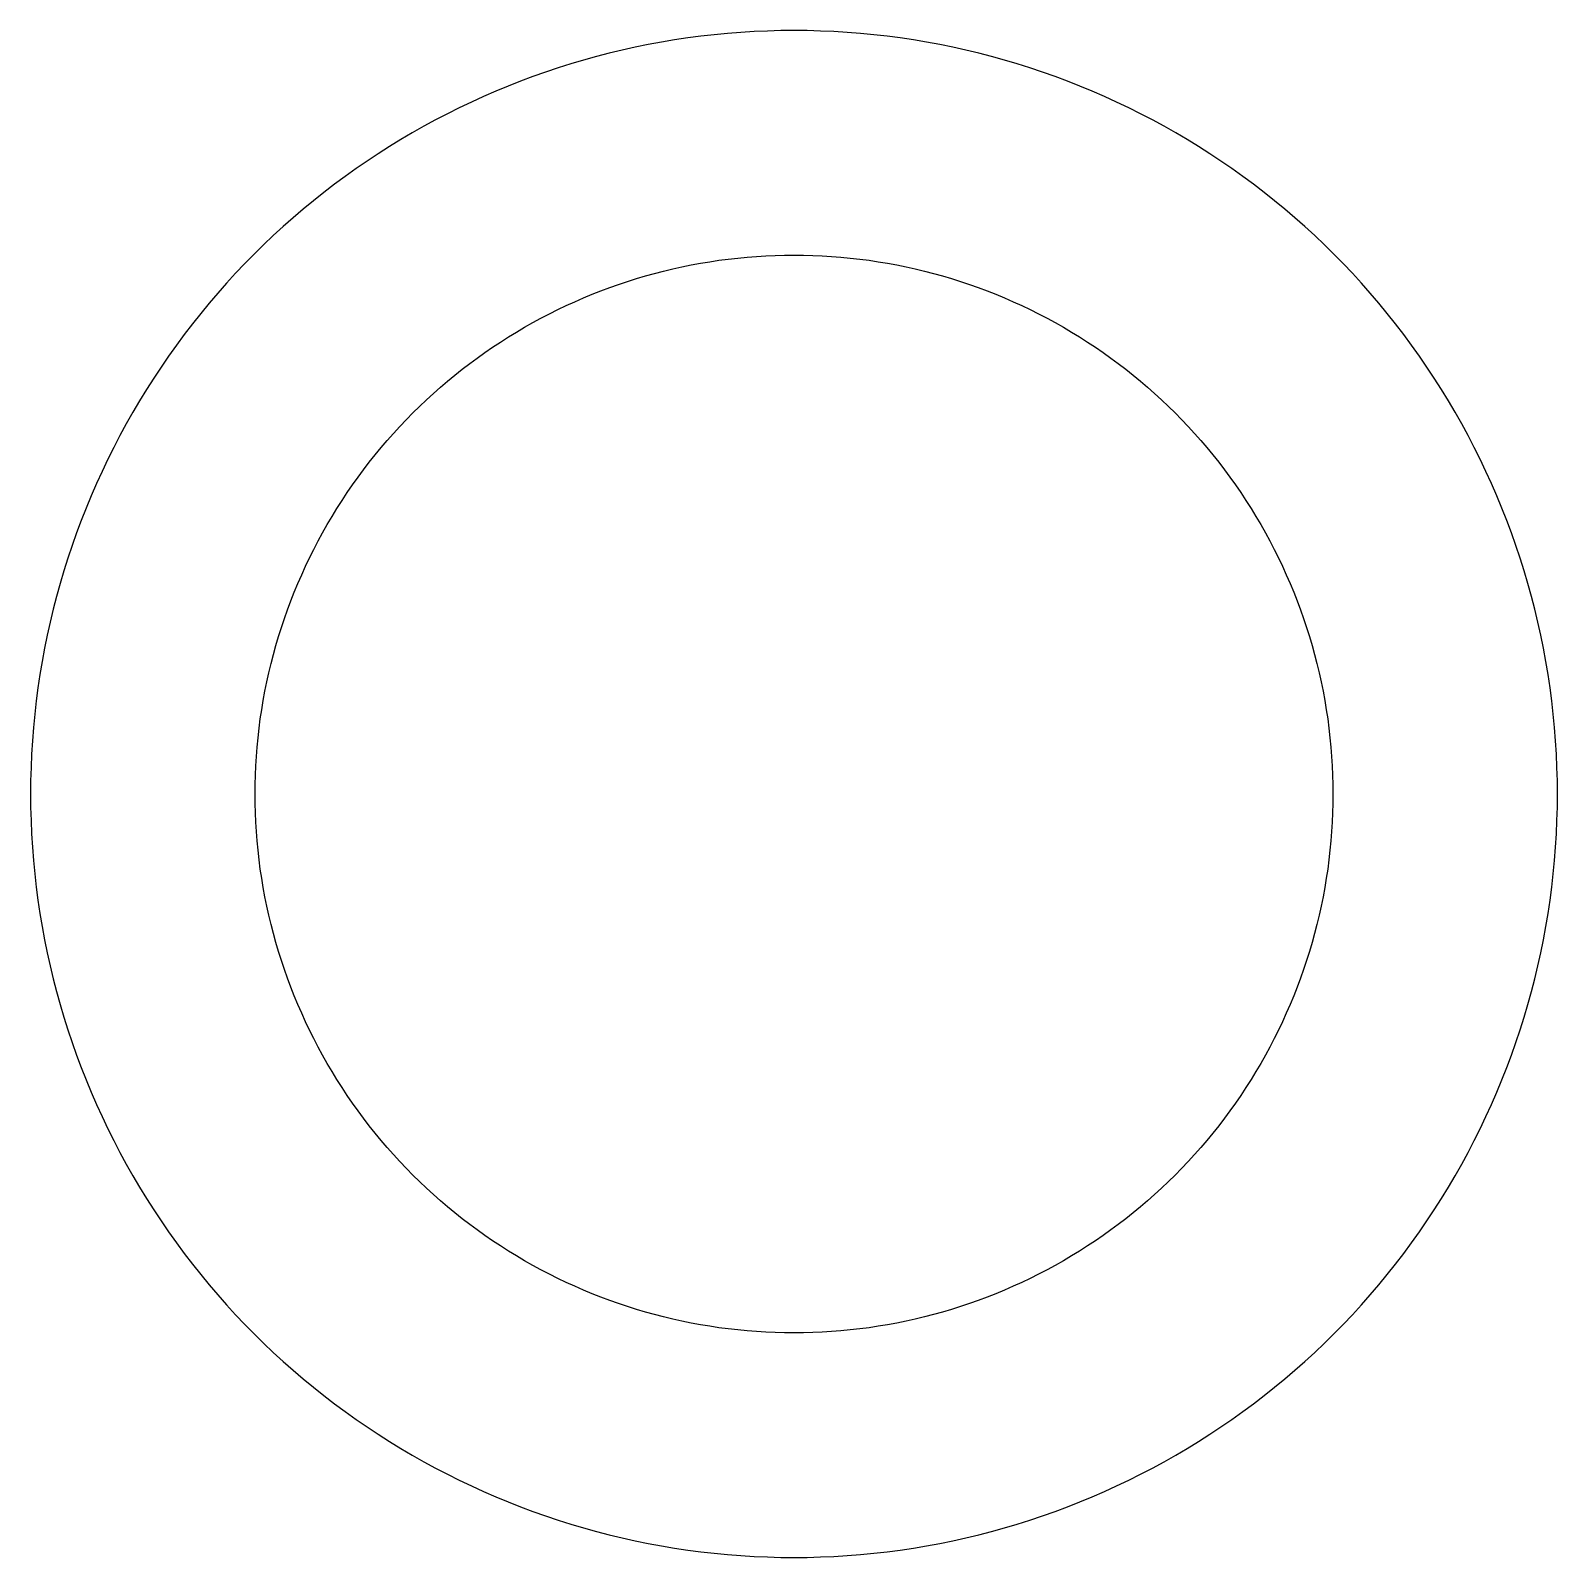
# Model space of a CAD drawing. Header units: metres. Extents: x -39 to 53, y -17 to 17.
# Drawn here: x 19 to 53, y -17 to 17 of the extents above; entities that cross this region are included whole.
import ezdxf

# ---------------------------------------------------------------- set-up
doc = ezdxf.new("R2010")
doc.units = ezdxf.units.M

msp = doc.modelspace()

# ---------------------------------------------------------------- linework, layer by layer
for p, q in [((32.7563, 16.6877), (32.4655, 16.6285)), ((33.048, 16.7417), (32.7563, 16.6877)), ((33.3406, 16.7907), (33.048, 16.7417)), ((33.6341, 16.8345), (33.3406, 16.7907)), ((33.9282, 16.8733), (33.6341, 16.8345)), ((34.223, 16.9069), (33.9282, 16.8733)), ((34.5184, 16.9353), (34.223, 16.9069)), ((34.8141, 16.9586), (34.5184, 16.9353)), ((35.1103, 16.9767), (34.8141, 16.9586)), ((35.4067, 16.9896), (35.1103, 16.9767)), ((35.7033, 16.9974), (35.4067, 16.9896)), ((36, 17), (35.7033, 16.9974)), ((36.2967, 16.9974), (36, 17)), ((36.5933, 16.9896), (36.2967, 16.9974)), ((36.8897, 16.9767), (36.5933, 16.9896)), ((37.1859, 16.9586), (36.8897, 16.9767)), ((37.4816, 16.9353), (37.1859, 16.9586)), ((37.777, 16.9069), (37.4816, 16.9353)), ((38.0718, 16.8733), (37.777, 16.9069)), ((38.3659, 16.8345), (38.0718, 16.8733)), ((38.6594, 16.7907), (38.3659, 16.8345)), ((38.952, 16.7417), (38.6594, 16.7907)), ((39.2437, 16.6877), (38.952, 16.7417)), ((39.5345, 16.6285), (39.2437, 16.6877)), ((31.3142, 16.3414), (31.0297, 16.2572)), ((31.6001, 16.4207), (31.3142, 16.3414)), ((31.8873, 16.495), (31.6001, 16.4207)), ((32.1758, 16.5643), (31.8873, 16.495)), ((32.4655, 16.6285), (32.1758, 16.5643)), ((39.8242, 16.5643), (39.5345, 16.6285)), ((40.1127, 16.495), (39.8242, 16.5643)), ((40.3999, 16.4207), (40.1127, 16.495)), ((40.6858, 16.3414), (40.3999, 16.4207)), ((40.9703, 16.2572), (40.6858, 16.3414)), ((30.4653, 16.0738), (30.1857, 15.9748)), ((30.7467, 16.168), (30.4653, 16.0738)), ((31.0297, 16.2572), (30.7467, 16.168)), ((41.2533, 16.168), (40.9703, 16.2572)), ((41.5347, 16.0738), (41.2533, 16.168)), ((41.8143, 15.9748), (41.5347, 16.0738)), ((29.3576, 15.6486), (29.0855, 15.5303)), ((29.6317, 15.7621), (29.3576, 15.6486)), ((29.9077, 15.8709), (29.6317, 15.7621)), ((30.1857, 15.9748), (29.9077, 15.8709)), ((42.0923, 15.8709), (41.8143, 15.9748)), ((42.3683, 15.7621), (42.0923, 15.8709)), ((42.6424, 15.6486), (42.3683, 15.7621)), ((42.9145, 15.5303), (42.6424, 15.6486)), ((28.8155, 15.4072), (28.5477, 15.2795)), ((29.0855, 15.5303), (28.8155, 15.4072)), ((43.1845, 15.4072), (42.9145, 15.5303)), ((43.4523, 15.2795), (43.1845, 15.4072)), ((28.019, 15.0101), (27.7582, 14.8685)), ((28.2822, 15.1471), (28.019, 15.0101)), ((28.5477, 15.2795), (28.2822, 15.1471)), ((43.7178, 15.1471), (43.4523, 15.2795)), ((43.981, 15.0101), (43.7178, 15.1471)), ((44.2418, 14.8685), (43.981, 15.0101)), ((27.5, 14.7224), (27.2444, 14.5718)), ((27.7582, 14.8685), (27.5, 14.7224)), ((44.5, 14.7224), (44.2418, 14.8685)), ((44.7556, 14.5718), (44.5, 14.7224)), ((26.9914, 14.4168), (26.7411, 14.2574)), ((27.2444, 14.5718), (26.9914, 14.4168)), ((45.0086, 14.4168), (44.7556, 14.5718)), ((45.2589, 14.2574), (45.0086, 14.4168)), ((26.4937, 14.0936), (26.2492, 13.9256)), ((26.7411, 14.2574), (26.4937, 14.0936)), ((45.5063, 14.0936), (45.2589, 14.2574)), ((45.7508, 13.9256), (45.5063, 14.0936)), ((26.0077, 13.7533), (25.7691, 13.5768)), ((26.2492, 13.9256), (26.0077, 13.7533)), ((45.9923, 13.7533), (45.7508, 13.9256)), ((46.2309, 13.5768), (45.9923, 13.7533)), ((25.5338, 13.3962), (25.3016, 13.2115)), ((25.7691, 13.5768), (25.5338, 13.3962)), ((46.4662, 13.3962), (46.2309, 13.5768)), ((46.6984, 13.2115), (46.4662, 13.3962)), ((25.0726, 13.0228), (24.847, 12.83)), ((25.3016, 13.2115), (25.0726, 13.0228)), ((46.9274, 13.0228), (46.6984, 13.2115)), ((47.153, 12.83), (46.9274, 13.0228)), ((24.6248, 12.6335), (24.406, 12.433)), ((24.847, 12.83), (24.6248, 12.6335)), ((47.3752, 12.6335), (47.153, 12.83)), ((47.594, 12.433), (47.3752, 12.6335)), ((24.406, 12.433), (24.1908, 12.2288)), ((47.8092, 12.2288), (47.594, 12.433)), ((23.9792, 12.0208), (23.7712, 11.8092)), ((24.1908, 12.2288), (23.9792, 12.0208)), ((34.3299, 11.8832), (34.5376, 11.9106)), ((34.5376, 11.9106), (34.7457, 11.9342)), ((34.7457, 11.9342), (34.9541, 11.9543)), ((34.9541, 11.9543), (35.1629, 11.9708)), ((35.1629, 11.9708), (35.372, 11.9836)), ((35.372, 11.9836), (35.5812, 11.9927)), ((35.5812, 11.9927), (35.7906, 11.9982)), ((35.7906, 11.9982), (36, 12)), ((36, 12), (36.2094, 11.9982)), ((36.2094, 11.9982), (36.4188, 11.9927)), ((36.4188, 11.9927), (36.628, 11.9836)), ((36.628, 11.9836), (36.8371, 11.9708)), ((36.8371, 11.9708), (37.0459, 11.9543)), ((37.0459, 11.9543), (37.2543, 11.9342)), ((37.2543, 11.9342), (37.4624, 11.9106)), ((37.4624, 11.9106), (37.6701, 11.8832)), ((48.0208, 12.0208), (47.8092, 12.2288)), ((48.2288, 11.8092), (48.0208, 12.0208)), ((23.567, 11.594), (23.3665, 11.3752)), ((23.7712, 11.8092), (23.567, 11.594)), ((32.6924, 11.5351), (32.8942, 11.5911)), ((32.8942, 11.5911), (33.0969, 11.6435)), ((33.0969, 11.6435), (33.3006, 11.6924)), ((33.3006, 11.6924), (33.5051, 11.7378)), ((33.5051, 11.7378), (33.7103, 11.7795)), ((33.7103, 11.7795), (33.9162, 11.8177)), ((33.9162, 11.8177), (34.1228, 11.8522)), ((34.1228, 11.8522), (34.3299, 11.8832)), ((37.6701, 11.8832), (37.8772, 11.8522)), ((37.8772, 11.8522), (38.0838, 11.8177)), ((38.0838, 11.8177), (38.2897, 11.7795)), ((38.2897, 11.7795), (38.4949, 11.7378)), ((38.4949, 11.7378), (38.6994, 11.6924)), ((38.6994, 11.6924), (38.9031, 11.6435)), ((38.9031, 11.6435), (39.1058, 11.5911)), ((39.1058, 11.5911), (39.3076, 11.5351)), ((48.433, 11.594), (48.2288, 11.8092)), ((48.6335, 11.3752), (48.433, 11.594)), ((23.3665, 11.3752), (23.17, 11.153)), ((31.6996, 11.203), (31.8958, 11.2763)), ((31.8958, 11.2763), (32.0932, 11.3462)), ((32.0932, 11.3462), (32.2918, 11.4127)), ((32.2918, 11.4127), (32.4915, 11.4756)), ((32.4915, 11.4756), (32.6924, 11.5351)), ((39.3076, 11.5351), (39.5085, 11.4756)), ((39.5085, 11.4756), (39.7082, 11.4127)), ((39.7082, 11.4127), (39.9068, 11.3462)), ((39.9068, 11.3462), (40.1042, 11.2763)), ((40.1042, 11.2763), (40.3004, 11.203)), ((48.83, 11.153), (48.6335, 11.3752)), ((22.9772, 10.9274), (22.7885, 10.6984)), ((23.17, 11.153), (22.9772, 10.9274)), ((30.9286, 10.8757), (31.1192, 10.9625)), ((31.1192, 10.9625), (31.3112, 11.0461)), ((31.3112, 11.0461), (31.5047, 11.1262)), ((31.5047, 11.1262), (31.6996, 11.203)), ((40.3004, 11.203), (40.4953, 11.1262)), ((40.4953, 11.1262), (40.6888, 11.0461)), ((40.6888, 11.0461), (40.8808, 10.9625)), ((40.8808, 10.9625), (41.0714, 10.8757)), ((49.0228, 10.9274), (48.83, 11.153)), ((49.2115, 10.6984), (49.0228, 10.9274)), ((22.7885, 10.6984), (22.6038, 10.4662)), ((30.1823, 10.4954), (30.3663, 10.5954)), ((30.3663, 10.5954), (30.5521, 10.6921)), ((30.5521, 10.6921), (30.7395, 10.7855)), ((30.7395, 10.7855), (30.9286, 10.8757)), ((41.0714, 10.8757), (41.2605, 10.7855)), ((41.2605, 10.7855), (41.4479, 10.6921)), ((41.4479, 10.6921), (41.6337, 10.5954)), ((41.6337, 10.5954), (41.8177, 10.4954)), ((49.3962, 10.4662), (49.2115, 10.6984)), ((22.4232, 10.2309), (22.2467, 9.99234)), ((22.6038, 10.4662), (22.4232, 10.2309)), ((29.641, 10.1766), (29.8195, 10.286)), ((29.8195, 10.286), (30, 10.3923)), ((30, 10.3923), (30.1823, 10.4954)), ((41.8177, 10.4954), (42, 10.3923)), ((42, 10.3923), (42.1805, 10.286)), ((42.1805, 10.286), (42.359, 10.1766)), ((49.5768, 10.2309), (49.3962, 10.4662)), ((49.7533, 9.99234), (49.5768, 10.2309)), ((22.2467, 9.99234), (22.0744, 9.75079)), ((29.1171, 9.82982), (29.2897, 9.94844)), ((29.2897, 9.94844), (29.4643, 10.064)), ((29.4643, 10.064), (29.641, 10.1766)), ((42.359, 10.1766), (42.5357, 10.064)), ((42.5357, 10.064), (42.7103, 9.94844)), ((42.7103, 9.94844), (42.8829, 9.82982)), ((49.9256, 9.75079), (49.7533, 9.99234)), ((22.0744, 9.75079), (21.9064, 9.50627)), ((28.6121, 9.45612), (28.7782, 9.58362)), ((28.7782, 9.58362), (28.9466, 9.70819)), ((28.9466, 9.70819), (29.1171, 9.82982)), ((42.8829, 9.82982), (43.0534, 9.70819)), ((43.0534, 9.70819), (43.2218, 9.58362)), ((43.2218, 9.58362), (43.3879, 9.45612)), ((50.0936, 9.50627), (49.9256, 9.75079)), ((21.7426, 9.25885), (21.5832, 9.00862)), ((21.9064, 9.50627), (21.7426, 9.25885)), ((28.1273, 9.0565), (28.2866, 9.19252)), ((28.2866, 9.19252), (28.4482, 9.32574)), ((28.4482, 9.32574), (28.6121, 9.45612)), ((43.3879, 9.45612), (43.5518, 9.32574)), ((43.5518, 9.32574), (43.7134, 9.19252)), ((43.7134, 9.19252), (43.8727, 9.0565)), ((50.2574, 9.25885), (50.0936, 9.50627)), ((50.4168, 9.00862), (50.2574, 9.25885)), ((21.5832, 9.00862), (21.4282, 8.75565)), ((27.816, 8.77623), (27.9704, 8.91772)), ((27.9704, 8.91772), (28.1273, 9.0565)), ((43.8727, 9.0565), (44.0296, 8.91772)), ((44.0296, 8.91772), (44.184, 8.77623)), ((50.5718, 8.75565), (50.4168, 9.00862)), ((21.4282, 8.75565), (21.2776, 8.5)), ((27.5147, 8.48528), (27.6641, 8.63206)), ((27.6641, 8.63206), (27.816, 8.77623)), ((44.184, 8.77623), (44.3359, 8.63206)), ((44.3359, 8.63206), (44.4853, 8.48528)), ((50.7224, 8.5), (50.5718, 8.75565)), ((21.1315, 8.24176), (20.9899, 7.981)), ((21.2776, 8.5), (21.1315, 8.24176)), ((27.0823, 8.02956), (27.2238, 8.18398)), ((27.2238, 8.18398), (27.3679, 8.33589)), ((27.3679, 8.33589), (27.5147, 8.48528)), ((44.4853, 8.48528), (44.6321, 8.33589)), ((44.6321, 8.33589), (44.7762, 8.18398)), ((44.7762, 8.18398), (44.9177, 8.02956)), ((50.8685, 8.24176), (50.7224, 8.5)), ((51.0101, 7.981), (50.8685, 8.24176)), ((20.9899, 7.981), (20.8529, 7.71783)), ((26.8075, 7.71344), (26.9435, 7.8727)), ((26.9435, 7.8727), (27.0823, 8.02956)), ((44.9177, 8.02956), (45.0565, 7.8727)), ((45.0565, 7.8727), (45.1925, 7.71344)), ((51.1471, 7.71783), (51.0101, 7.981)), ((20.8529, 7.71783), (20.7205, 7.4523)), ((26.5439, 7.38792), (26.6743, 7.55183)), ((26.6743, 7.55183), (26.8075, 7.71344)), ((45.1925, 7.71344), (45.3257, 7.55183)), ((45.3257, 7.55183), (45.4561, 7.38792)), ((51.2795, 7.4523), (51.1471, 7.71783)), ((20.5928, 7.18451), (20.4697, 6.91452)), ((20.7205, 7.4523), (20.5928, 7.18451)), ((26.2918, 7.05342), (26.4164, 7.22177)), ((26.4164, 7.22177), (26.5439, 7.38792)), ((45.4561, 7.38792), (45.5836, 7.22177)), ((45.5836, 7.22177), (45.7082, 7.05342)), ((51.4072, 7.18451), (51.2795, 7.4523)), ((51.5303, 6.91452), (51.4072, 7.18451)), ((20.4697, 6.91452), (20.3514, 6.64243)), ((26.0516, 6.71031), (26.1702, 6.8829)), ((26.1702, 6.8829), (26.2918, 7.05342)), ((45.7082, 7.05342), (45.8298, 6.8829)), ((45.8298, 6.8829), (45.9484, 6.71031)), ((51.6486, 6.64243), (51.5303, 6.91452)), ((20.3514, 6.64243), (20.2379, 6.3683)), ((25.8234, 6.35902), (25.936, 6.53566)), ((25.936, 6.53566), (26.0516, 6.71031)), ((45.9484, 6.71031), (46.064, 6.53566)), ((46.064, 6.53566), (46.1766, 6.35902)), ((51.7621, 6.3683), (51.6486, 6.64243)), ((20.2379, 6.3683), (20.1291, 6.09225)), ((25.6077, 6), (25.714, 6.18045)), ((25.714, 6.18045), (25.8234, 6.35902)), ((46.1766, 6.35902), (46.286, 6.18045)), ((46.286, 6.18045), (46.3923, 6)), ((51.8709, 6.09225), (51.7621, 6.3683)), ((20.0252, 5.81433), (19.9262, 5.53465)), ((20.1291, 6.09225), (20.0252, 5.81433)), ((25.4046, 5.63365), (25.5046, 5.8177)), ((25.5046, 5.8177), (25.6077, 6)), ((46.3923, 6), (46.4954, 5.8177)), ((46.4954, 5.8177), (46.5954, 5.63365)), ((51.9748, 5.81433), (51.8709, 6.09225)), ((52.0738, 5.53465), (51.9748, 5.81433)), ((19.9262, 5.53465), (19.832, 5.25328)), ((25.2145, 5.26045), (25.3079, 5.44788)), ((25.3079, 5.44788), (25.4046, 5.63365)), ((46.5954, 5.63365), (46.6921, 5.44788)), ((46.6921, 5.44788), (46.7855, 5.26045)), ((52.168, 5.25328), (52.0738, 5.53465)), ((19.832, 5.25328), (19.7428, 4.97031)), ((25.1243, 5.07141), (25.2145, 5.26045)), ((46.7855, 5.26045), (46.8757, 5.07141)), ((52.2572, 4.97031), (52.168, 5.25328)), ((19.7428, 4.97031), (19.6586, 4.68582)), ((24.9539, 4.68877), (25.0375, 4.88083)), ((25.0375, 4.88083), (25.1243, 5.07141)), ((46.8757, 5.07141), (46.9625, 4.88083)), ((46.9625, 4.88083), (47.0461, 4.68877)), ((52.3414, 4.68582), (52.2572, 4.97031)), ((19.6586, 4.68582), (19.5793, 4.39992)), ((24.797, 4.30042), (24.8738, 4.49527)), ((24.8738, 4.49527), (24.9539, 4.68877)), ((47.0461, 4.68877), (47.1262, 4.49527)), ((47.1262, 4.49527), (47.203, 4.30042)), ((52.4207, 4.39992), (52.3414, 4.68582)), ((19.505, 4.11267), (19.4357, 3.82416)), ((19.5793, 4.39992), (19.505, 4.11267)), ((24.6538, 3.90681), (24.7237, 4.10423)), ((24.7237, 4.10423), (24.797, 4.30042)), ((47.203, 4.30042), (47.2763, 4.10423)), ((47.2763, 4.10423), (47.3462, 3.90681)), ((52.495, 4.11267), (52.4207, 4.39992)), ((52.5643, 3.82416), (52.495, 4.11267)), ((19.4357, 3.82416), (19.3715, 3.53448)), ((24.5873, 3.70819), (24.6538, 3.90681)), ((47.3462, 3.90681), (47.4127, 3.70819)), ((52.6285, 3.53448), (52.5643, 3.82416)), ((19.3715, 3.53448), (19.3123, 3.24374)), ((24.4649, 3.30765), (24.5244, 3.50845)), ((24.5244, 3.50845), (24.5873, 3.70819)), ((47.4127, 3.70819), (47.4756, 3.50845)), ((47.4756, 3.50845), (47.5351, 3.30765)), ((52.6877, 3.24374), (52.6285, 3.53448)), ((19.3123, 3.24374), (19.2583, 2.95201)), ((24.3565, 2.90306), (24.4089, 3.10582)), ((24.4089, 3.10582), (24.4649, 3.30765)), ((47.5351, 3.30765), (47.5911, 3.10582)), ((47.5911, 3.10582), (47.6435, 2.90306)), ((52.7417, 2.95201), (52.6877, 3.24374)), ((19.2583, 2.95201), (19.2093, 2.65938)), ((24.3076, 2.6994), (24.3565, 2.90306)), ((47.6435, 2.90306), (47.6924, 2.6994)), ((52.7907, 2.65938), (52.7417, 2.95201)), ((19.2093, 2.65938), (19.1655, 2.36594)), ((24.2205, 2.2897), (24.2622, 2.49493)), ((24.2622, 2.49493), (24.3076, 2.6994)), ((47.6924, 2.6994), (47.7378, 2.49493)), ((47.7378, 2.49493), (47.7795, 2.2897)), ((52.8345, 2.36594), (52.7907, 2.65938)), ((19.1267, 2.07178), (19.0931, 1.77698)), ((19.1655, 2.36594), (19.1267, 2.07178)), ((24.1478, 1.87721), (24.1823, 2.08377)), ((24.1823, 2.08377), (24.2205, 2.2897)), ((47.7795, 2.2897), (47.8177, 2.08377)), ((47.8177, 2.08377), (47.8522, 1.87721)), ((52.8733, 2.07178), (52.8345, 2.36594)), ((52.9069, 1.77698), (52.8733, 2.07178)), ((19.0931, 1.77698), (19.0647, 1.48164)), ((24.1168, 1.67007), (24.1478, 1.87721)), ((47.8522, 1.87721), (47.8832, 1.67007)), ((52.9353, 1.48164), (52.9069, 1.77698)), ((19.0647, 1.48164), (19.0414, 1.18585)), ((24.0658, 1.25433), (24.0894, 1.46242)), ((24.0894, 1.46242), (24.1168, 1.67007)), ((47.8832, 1.67007), (47.9106, 1.46242)), ((47.9106, 1.46242), (47.9342, 1.25433)), ((52.9586, 1.18585), (52.9353, 1.48164)), ((19.0414, 1.18585), (19.0233, 0.889709)), ((24.0292, 0.837067), (24.0457, 1.04587)), ((24.0457, 1.04587), (24.0658, 1.25433)), ((47.9342, 1.25433), (47.9543, 1.04587)), ((47.9543, 1.04587), (47.9708, 0.837067)), ((52.9767, 0.889709), (52.9586, 1.18585)), ((19.0233, 0.889709), (19.0104, 0.593277)), ((24.0164, 0.628021), (24.0292, 0.837067)), ((47.9708, 0.837067), (47.9836, 0.628021)), ((52.9896, 0.593277), (52.9767, 0.889709)), ((19.0104, 0.593277), (19.0026, 0.296677)), ((24.0018, 0.209427), (24.0073, 0.418793)), ((24.0073, 0.418793), (24.0164, 0.628021)), ((47.9836, 0.628021), (47.9927, 0.418793)), ((47.9927, 0.418793), (47.9982, 0.209427)), ((52.9974, 0.296677), (52.9896, 0.593277)), ((19.0026, 0.296677), (19, 0)), ((19, 0), (19.0026, -0.296677)), ((24, 0), (24.0018, 0.209427)), ((24.0018, -0.209427), (24, 0)), ((47.9982, 0.209427), (48, 0)), ((48, 0), (47.9982, -0.209427)), ((53, 0), (52.9974, 0.296677)), ((52.9974, -0.296677), (53, 0)), ((19.0026, -0.296677), (19.0104, -0.593277)), ((24.0073, -0.418793), (24.0018, -0.209427)), ((47.9982, -0.209427), (47.9927, -0.418793)), ((52.9896, -0.593277), (52.9974, -0.296677)), ((19.0104, -0.593277), (19.0233, -0.889709)), ((24.0164, -0.628021), (24.0073, -0.418793)), ((24.0292, -0.837067), (24.0164, -0.628021)), ((47.9836, -0.628021), (47.9708, -0.837067)), ((47.9927, -0.418793), (47.9836, -0.628021)), ((52.9767, -0.889709), (52.9896, -0.593277)), ((19.0233, -0.889709), (19.0414, -1.18585)), ((24.0457, -1.04587), (24.0292, -0.837067)), ((47.9708, -0.837067), (47.9543, -1.04587)), ((52.9586, -1.18585), (52.9767, -0.889709)), ((19.0414, -1.18585), (19.0647, -1.48164)), ((24.0658, -1.25433), (24.0457, -1.04587)), ((24.0894, -1.46242), (24.0658, -1.25433)), ((47.9342, -1.25433), (47.9106, -1.46242)), ((47.9543, -1.04587), (47.9342, -1.25433)), ((52.9353, -1.48164), (52.9586, -1.18585)), ((19.0647, -1.48164), (19.0931, -1.77698)), ((24.1168, -1.67007), (24.0894, -1.46242)), ((24.1478, -1.87721), (24.1168, -1.67007)), ((47.8832, -1.67007), (47.8522, -1.87721)), ((47.9106, -1.46242), (47.8832, -1.67007)), ((52.9069, -1.77698), (52.9353, -1.48164)), ((19.0931, -1.77698), (19.1267, -2.07178)), ((24.1823, -2.08377), (24.1478, -1.87721)), ((47.8522, -1.87721), (47.8177, -2.08377)), ((52.8733, -2.07178), (52.9069, -1.77698)), ((19.1267, -2.07178), (19.1655, -2.36594)), ((19.1655, -2.36594), (19.2093, -2.65938)), ((24.2205, -2.2897), (24.1823, -2.08377)), ((24.2622, -2.49493), (24.2205, -2.2897)), ((47.7795, -2.2897), (47.7378, -2.49493)), ((47.8177, -2.08377), (47.7795, -2.2897)), ((52.7907, -2.65938), (52.8345, -2.36594)), ((52.8345, -2.36594), (52.8733, -2.07178)), ((19.2093, -2.65938), (19.2583, -2.95201)), ((24.3076, -2.6994), (24.2622, -2.49493)), ((24.3565, -2.90306), (24.3076, -2.6994)), ((47.6924, -2.6994), (47.6435, -2.90306)), ((47.7378, -2.49493), (47.6924, -2.6994)), ((52.7417, -2.95201), (52.7907, -2.65938)), ((19.2583, -2.95201), (19.3123, -3.24374)), ((24.4089, -3.10582), (24.3565, -2.90306)), ((47.6435, -2.90306), (47.5911, -3.10582)), ((52.6877, -3.24374), (52.7417, -2.95201)), ((19.3123, -3.24374), (19.3715, -3.53448)), ((24.4649, -3.30765), (24.4089, -3.10582)), ((24.5244, -3.50845), (24.4649, -3.30765)), ((47.5351, -3.30765), (47.4756, -3.50845)), ((47.5911, -3.10582), (47.5351, -3.30765)), ((52.6285, -3.53448), (52.6877, -3.24374)), ((19.3715, -3.53448), (19.4357, -3.82416)), ((24.5873, -3.70819), (24.5244, -3.50845)), ((24.6538, -3.90681), (24.5873, -3.70819)), ((47.4127, -3.70819), (47.3462, -3.90681)), ((47.4756, -3.50845), (47.4127, -3.70819)), ((52.5643, -3.82416), (52.6285, -3.53448)), ((19.4357, -3.82416), (19.505, -4.11267)), ((24.7237, -4.10423), (24.6538, -3.90681)), ((47.3462, -3.90681), (47.2763, -4.10423)), ((52.495, -4.11267), (52.5643, -3.82416)), ((19.505, -4.11267), (19.5793, -4.39992)), ((19.5793, -4.39992), (19.6586, -4.68582)), ((24.797, -4.30042), (24.7237, -4.10423)), ((24.8738, -4.49527), (24.797, -4.30042)), ((47.203, -4.30042), (47.1262, -4.49527)), ((47.2763, -4.10423), (47.203, -4.30042)), ((52.3414, -4.68582), (52.4207, -4.39992)), ((52.4207, -4.39992), (52.495, -4.11267)), ((19.6586, -4.68582), (19.7428, -4.97031)), ((24.9539, -4.68877), (24.8738, -4.49527)), ((25.0375, -4.88083), (24.9539, -4.68877)), ((47.0461, -4.68877), (46.9625, -4.88083)), ((47.1262, -4.49527), (47.0461, -4.68877)), ((52.2572, -4.97031), (52.3414, -4.68582)), ((19.7428, -4.97031), (19.832, -5.25328)), ((25.1243, -5.07141), (25.0375, -4.88083)), ((25.2145, -5.26045), (25.1243, -5.07141)), ((46.8757, -5.07141), (46.7855, -5.26045)), ((46.9625, -4.88083), (46.8757, -5.07141)), ((52.168, -5.25328), (52.2572, -4.97031)), ((19.832, -5.25328), (19.9262, -5.53465)), ((25.3079, -5.44788), (25.2145, -5.26045)), ((46.7855, -5.26045), (46.6921, -5.44788)), ((52.0738, -5.53465), (52.168, -5.25328)), ((19.9262, -5.53465), (20.0252, -5.81433)), ((25.4046, -5.63365), (25.3079, -5.44788)), ((25.5046, -5.8177), (25.4046, -5.63365)), ((46.5954, -5.63365), (46.4954, -5.8177)), ((46.6921, -5.44788), (46.5954, -5.63365)), ((51.9748, -5.81433), (52.0738, -5.53465)), ((20.0252, -5.81433), (20.1291, -6.09225)), ((20.1291, -6.09225), (20.2379, -6.3683)), ((25.6077, -6), (25.5046, -5.8177)), ((25.714, -6.18045), (25.6077, -6)), ((46.3923, -6), (46.286, -6.18045)), ((46.4954, -5.8177), (46.3923, -6)), ((51.7621, -6.3683), (51.8709, -6.09225)), ((51.8709, -6.09225), (51.9748, -5.81433)), ((20.2379, -6.3683), (20.3514, -6.64243)), ((25.8234, -6.35902), (25.714, -6.18045)), ((25.936, -6.53566), (25.8234, -6.35902)), ((46.1766, -6.35902), (46.064, -6.53566)), ((46.286, -6.18045), (46.1766, -6.35902)), ((51.6486, -6.64243), (51.7621, -6.3683)), ((20.3514, -6.64243), (20.4697, -6.91452)), ((26.0516, -6.71031), (25.936, -6.53566)), ((26.1702, -6.8829), (26.0516, -6.71031)), ((45.9484, -6.71031), (45.8298, -6.8829)), ((46.064, -6.53566), (45.9484, -6.71031)), ((51.5303, -6.91452), (51.6486, -6.64243)), ((20.4697, -6.91452), (20.5928, -7.18451)), ((26.2918, -7.05342), (26.1702, -6.8829)), ((26.4164, -7.22177), (26.2918, -7.05342)), ((45.7082, -7.05342), (45.5836, -7.22177)), ((45.8298, -6.8829), (45.7082, -7.05342)), ((51.4072, -7.18451), (51.5303, -6.91452)), ((20.5928, -7.18451), (20.7205, -7.4523)), ((20.7205, -7.4523), (20.8529, -7.71783)), ((26.5439, -7.38792), (26.4164, -7.22177)), ((26.6743, -7.55183), (26.5439, -7.38792)), ((45.4561, -7.38792), (45.3257, -7.55183)), ((45.5836, -7.22177), (45.4561, -7.38792)), ((51.1471, -7.71783), (51.2795, -7.4523)), ((51.2795, -7.4523), (51.4072, -7.18451)), ((20.8529, -7.71783), (20.9899, -7.981)), ((26.8075, -7.71344), (26.6743, -7.55183)), ((26.9435, -7.8727), (26.8075, -7.71344)), ((45.1925, -7.71344), (45.0565, -7.8727)), ((45.3257, -7.55183), (45.1925, -7.71344)), ((51.0101, -7.981), (51.1471, -7.71783)), ((20.9899, -7.981), (21.1315, -8.24176)), ((27.0823, -8.02956), (26.9435, -7.8727)), ((27.2238, -8.18398), (27.0823, -8.02956)), ((44.9177, -8.02956), (44.7762, -8.18398)), ((45.0565, -7.8727), (44.9177, -8.02956)), ((50.8685, -8.24176), (51.0101, -7.981)), ((21.1315, -8.24176), (21.2776, -8.5)), ((21.2776, -8.5), (21.4282, -8.75565)), ((27.3679, -8.33589), (27.2238, -8.18398)), ((27.5147, -8.48528), (27.3679, -8.33589)), ((27.6641, -8.63206), (27.5147, -8.48528)), ((44.4853, -8.48528), (44.3359, -8.63206)), ((44.6321, -8.33589), (44.4853, -8.48528)), ((44.7762, -8.18398), (44.6321, -8.33589)), ((50.5718, -8.75565), (50.7224, -8.5)), ((50.7224, -8.5), (50.8685, -8.24176)), ((21.4282, -8.75565), (21.5832, -9.00862)), ((27.816, -8.77623), (27.6641, -8.63206)), ((27.9704, -8.91772), (27.816, -8.77623)), ((44.184, -8.77623), (44.0296, -8.91772)), ((44.3359, -8.63206), (44.184, -8.77623)), ((50.4168, -9.00862), (50.5718, -8.75565)), ((21.5832, -9.00862), (21.7426, -9.25885)), ((28.1273, -9.0565), (27.9704, -8.91772)), ((28.2866, -9.19252), (28.1273, -9.0565)), ((43.8727, -9.0565), (43.7134, -9.19252)), ((44.0296, -8.91772), (43.8727, -9.0565)), ((50.2574, -9.25885), (50.4168, -9.00862)), ((21.7426, -9.25885), (21.9064, -9.50627)), ((21.9064, -9.50627), (22.0744, -9.75079)), ((28.4482, -9.32574), (28.2866, -9.19252)), ((28.6121, -9.45612), (28.4482, -9.32574)), ((28.7782, -9.58362), (28.6121, -9.45612)), ((43.3879, -9.45612), (43.2218, -9.58362)), ((43.5518, -9.32574), (43.3879, -9.45612)), ((43.7134, -9.19252), (43.5518, -9.32574)), ((49.9256, -9.75079), (50.0936, -9.50627)), ((50.0936, -9.50627), (50.2574, -9.25885)), ((22.0744, -9.75079), (22.2467, -9.99234)), ((28.9466, -9.70819), (28.7782, -9.58362)), ((29.1171, -9.82982), (28.9466, -9.70819)), ((29.2897, -9.94844), (29.1171, -9.82982)), ((42.8829, -9.82982), (42.7103, -9.94844)), ((43.0534, -9.70819), (42.8829, -9.82982)), ((43.2218, -9.58362), (43.0534, -9.70819)), ((49.7533, -9.99234), (49.9256, -9.75079)), ((22.2467, -9.99234), (22.4232, -10.2309)), ((29.4643, -10.064), (29.2897, -9.94844)), ((29.641, -10.1766), (29.4643, -10.064)), ((29.8195, -10.286), (29.641, -10.1766)), ((42.359, -10.1766), (42.1805, -10.286)), ((42.5357, -10.064), (42.359, -10.1766)), ((42.7103, -9.94844), (42.5357, -10.064)), ((49.5768, -10.2309), (49.7533, -9.99234)), ((22.4232, -10.2309), (22.6038, -10.4662)), ((22.6038, -10.4662), (22.7885, -10.6984)), ((30, -10.3923), (29.8195, -10.286)), ((30.1823, -10.4954), (30, -10.3923)), ((30.3663, -10.5954), (30.1823, -10.4954)), ((41.8177, -10.4954), (41.6337, -10.5954)), ((42, -10.3923), (41.8177, -10.4954)), ((42.1805, -10.286), (42, -10.3923)), ((49.2115, -10.6984), (49.3962, -10.4662)), ((49.3962, -10.4662), (49.5768, -10.2309)), ((22.7885, -10.6984), (22.9772, -10.9274)), ((30.5521, -10.6921), (30.3663, -10.5954)), ((30.7395, -10.7855), (30.5521, -10.6921)), ((30.9286, -10.8757), (30.7395, -10.7855)), ((31.1192, -10.9625), (30.9286, -10.8757)), ((41.0714, -10.8757), (40.8808, -10.9625)), ((41.2605, -10.7855), (41.0714, -10.8757)), ((41.4479, -10.6921), (41.2605, -10.7855)), ((41.6337, -10.5954), (41.4479, -10.6921)), ((49.0228, -10.9274), (49.2115, -10.6984)), ((22.9772, -10.9274), (23.17, -11.153)), ((23.17, -11.153), (23.3665, -11.3752)), ((31.3112, -11.0461), (31.1192, -10.9625)), ((31.5047, -11.1262), (31.3112, -11.0461)), ((31.6996, -11.203), (31.5047, -11.1262)), ((31.8958, -11.2763), (31.6996, -11.203)), ((40.3004, -11.203), (40.1042, -11.2763)), ((40.4953, -11.1262), (40.3004, -11.203)), ((40.6888, -11.0461), (40.4953, -11.1262)), ((40.8808, -10.9625), (40.6888, -11.0461)), ((48.6335, -11.3752), (48.83, -11.153)), ((48.83, -11.153), (49.0228, -10.9274)), ((23.3665, -11.3752), (23.567, -11.594)), ((32.0932, -11.3462), (31.8958, -11.2763)), ((32.2918, -11.4127), (32.0932, -11.3462)), ((32.4915, -11.4756), (32.2918, -11.4127)), ((32.6924, -11.5351), (32.4915, -11.4756)), ((32.8942, -11.5911), (32.6924, -11.5351)), ((39.3076, -11.5351), (39.1058, -11.5911)), ((39.5085, -11.4756), (39.3076, -11.5351)), ((39.7082, -11.4127), (39.5085, -11.4756)), ((39.9068, -11.3462), (39.7082, -11.4127)), ((40.1042, -11.2763), (39.9068, -11.3462)), ((48.433, -11.594), (48.6335, -11.3752)), ((23.567, -11.594), (23.7712, -11.8092)), ((23.7712, -11.8092), (23.9792, -12.0208)), ((33.0969, -11.6435), (32.8942, -11.5911)), ((33.3006, -11.6924), (33.0969, -11.6435)), ((33.5051, -11.7378), (33.3006, -11.6924)), ((33.7103, -11.7795), (33.5051, -11.7378)), ((33.9162, -11.8177), (33.7103, -11.7795)), ((34.1228, -11.8522), (33.9162, -11.8177)), ((34.3299, -11.8832), (34.1228, -11.8522)), ((34.5376, -11.9106), (34.3299, -11.8832)), ((37.6701, -11.8832), (37.4624, -11.9106)), ((37.8772, -11.8522), (37.6701, -11.8832)), ((38.0838, -11.8177), (37.8772, -11.8522)), ((38.2897, -11.7795), (38.0838, -11.8177)), ((38.4949, -11.7378), (38.2897, -11.7795)), ((38.6994, -11.6924), (38.4949, -11.7378)), ((38.9031, -11.6435), (38.6994, -11.6924)), ((39.1058, -11.5911), (38.9031, -11.6435)), ((48.0208, -12.0208), (48.2288, -11.8092)), ((48.2288, -11.8092), (48.433, -11.594)), ((23.9792, -12.0208), (24.1908, -12.2288)), ((24.1908, -12.2288), (24.406, -12.433)), ((34.7457, -11.9342), (34.5376, -11.9106)), ((34.9541, -11.9543), (34.7457, -11.9342)), ((35.1629, -11.9708), (34.9541, -11.9543)), ((35.372, -11.9836), (35.1629, -11.9708)), ((35.5812, -11.9927), (35.372, -11.9836)), ((35.7906, -11.9982), (35.5812, -11.9927)), ((36, -12), (35.7906, -11.9982)), ((36.2094, -11.9982), (36, -12)), ((36.4188, -11.9927), (36.2094, -11.9982)), ((36.628, -11.9836), (36.4188, -11.9927)), ((36.8371, -11.9708), (36.628, -11.9836)), ((37.0459, -11.9543), (36.8371, -11.9708)), ((37.2543, -11.9342), (37.0459, -11.9543)), ((37.4624, -11.9106), (37.2543, -11.9342)), ((47.594, -12.433), (47.8092, -12.2288)), ((47.8092, -12.2288), (48.0208, -12.0208)), ((24.406, -12.433), (24.6248, -12.6335)), ((47.3752, -12.6335), (47.594, -12.433)), ((24.6248, -12.6335), (24.847, -12.83)), ((24.847, -12.83), (25.0726, -13.0228)), ((46.9274, -13.0228), (47.153, -12.83)), ((47.153, -12.83), (47.3752, -12.6335)), ((25.0726, -13.0228), (25.3016, -13.2115)), ((25.3016, -13.2115), (25.5338, -13.3962)), ((46.4662, -13.3962), (46.6984, -13.2115)), ((46.6984, -13.2115), (46.9274, -13.0228)), ((25.5338, -13.3962), (25.7691, -13.5768)), ((25.7691, -13.5768), (26.0077, -13.7533)), ((45.9923, -13.7533), (46.2309, -13.5768)), ((46.2309, -13.5768), (46.4662, -13.3962)), ((26.0077, -13.7533), (26.2492, -13.9256)), ((26.2492, -13.9256), (26.4937, -14.0936)), ((45.5063, -14.0936), (45.7508, -13.9256)), ((45.7508, -13.9256), (45.9923, -13.7533)), ((26.4937, -14.0936), (26.7411, -14.2574)), ((26.7411, -14.2574), (26.9914, -14.4168)), ((45.0086, -14.4168), (45.2589, -14.2574)), ((45.2589, -14.2574), (45.5063, -14.0936)), ((26.9914, -14.4168), (27.2444, -14.5718)), ((27.2444, -14.5718), (27.5, -14.7224)), ((44.5, -14.7224), (44.7556, -14.5718)), ((44.7556, -14.5718), (45.0086, -14.4168)), ((27.5, -14.7224), (27.7582, -14.8685)), ((27.7582, -14.8685), (28.019, -15.0101)), ((43.981, -15.0101), (44.2418, -14.8685)), ((44.2418, -14.8685), (44.5, -14.7224)), ((28.019, -15.0101), (28.2822, -15.1471)), ((28.2822, -15.1471), (28.5477, -15.2795)), ((28.5477, -15.2795), (28.8155, -15.4072)), ((43.1845, -15.4072), (43.4523, -15.2795)), ((43.4523, -15.2795), (43.7178, -15.1471)), ((43.7178, -15.1471), (43.981, -15.0101)), ((28.8155, -15.4072), (29.0855, -15.5303)), ((29.0855, -15.5303), (29.3576, -15.6486)), ((42.6424, -15.6486), (42.9145, -15.5303)), ((42.9145, -15.5303), (43.1845, -15.4072)), ((29.3576, -15.6486), (29.6317, -15.7621)), ((29.6317, -15.7621), (29.9077, -15.8709)), ((29.9077, -15.8709), (30.1857, -15.9748)), ((30.1857, -15.9748), (30.4653, -16.0738)), ((41.5347, -16.0738), (41.8143, -15.9748)), ((41.8143, -15.9748), (42.0923, -15.8709)), ((42.0923, -15.8709), (42.3683, -15.7621)), ((42.3683, -15.7621), (42.6424, -15.6486)), ((30.4653, -16.0738), (30.7467, -16.168)), ((30.7467, -16.168), (31.0297, -16.2572)), ((31.0297, -16.2572), (31.3142, -16.3414)), ((40.6858, -16.3414), (40.9703, -16.2572)), ((40.9703, -16.2572), (41.2533, -16.168)), ((41.2533, -16.168), (41.5347, -16.0738)), ((31.3142, -16.3414), (31.6001, -16.4207)), ((31.6001, -16.4207), (31.8873, -16.495)), ((31.8873, -16.495), (32.1758, -16.5643)), ((32.1758, -16.5643), (32.4655, -16.6285)), ((32.4655, -16.6285), (32.7563, -16.6877)), ((39.2437, -16.6877), (39.5345, -16.6285)), ((39.5345, -16.6285), (39.8242, -16.5643)), ((39.8242, -16.5643), (40.1127, -16.495)), ((40.1127, -16.495), (40.3999, -16.4207)), ((40.3999, -16.4207), (40.6858, -16.3414)), ((32.7563, -16.6877), (33.048, -16.7417)), ((33.048, -16.7417), (33.3406, -16.7907)), ((33.3406, -16.7907), (33.6341, -16.8345)), ((33.6341, -16.8345), (33.9282, -16.8733)), ((33.9282, -16.8733), (34.223, -16.9069)), ((34.223, -16.9069), (34.5184, -16.9353)), ((34.5184, -16.9353), (34.8141, -16.9586)), ((34.8141, -16.9586), (35.1103, -16.9767)), ((35.1103, -16.9767), (35.4067, -16.9896)), ((35.4067, -16.9896), (35.7033, -16.9974)), ((35.7033, -16.9974), (36, -17)), ((36, -17), (36.2967, -16.9974)), ((36.2967, -16.9974), (36.5933, -16.9896)), ((36.5933, -16.9896), (36.8897, -16.9767)), ((36.8897, -16.9767), (37.1859, -16.9586)), ((37.1859, -16.9586), (37.4816, -16.9353)), ((37.4816, -16.9353), (37.777, -16.9069)), ((37.777, -16.9069), (38.0718, -16.8733)), ((38.0718, -16.8733), (38.3659, -16.8345)), ((38.3659, -16.8345), (38.6594, -16.7907)), ((38.6594, -16.7907), (38.952, -16.7417)), ((38.952, -16.7417), (39.2437, -16.6877))]:
    msp.add_line(p, q)

doc.saveas('drawing.dxf')
